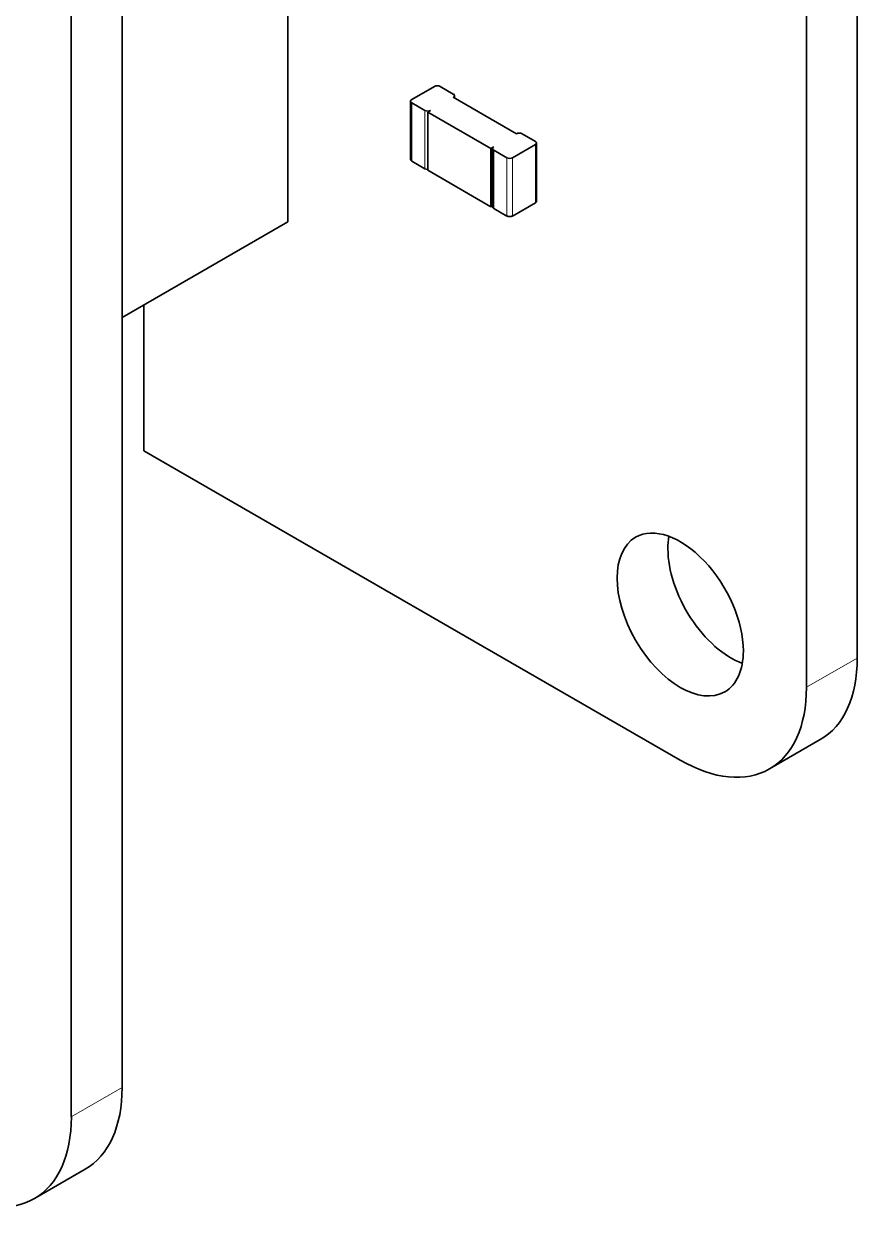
# Model space of a CAD drawing. Extents: x 386 to 1090, y 188 to 736.
# Drawn here: x 757.7 to 767.04, y 688.35 to 701.68 of the extents above; entities that cross this region are included whole.
import ezdxf

# ---------------------------------------------------------------- set-up
doc = ezdxf.new("R2010")
doc.units = 0

msp = doc.modelspace()

# ---------------------------------------------------------------- linework, layer by layer
at = {"color": 7, "lineweight": 35}
for p, q in [((767.038, 718.245), (767.038, 694.566)), ((766.469, 717.916), (766.469, 694.238)), ((758.801, 689.75), (758.801, 713.428)), ((758.232, 689.421), (758.232, 713.099))]:
    msp.add_line(p, q, dxfattribs=at)
at = {"color": 7, "lineweight": 35, "ltscale": 0.228619}
msp.add_line((760.657, 699.456), (760.657, 708.6), dxfattribs=at)
at = {"color": 7, "lineweight": 35, "ltscale": 0.007349}
msp.add_line((762.3, 700.976), (762.046, 700.829), dxfattribs=at)
at = {"color": 7, "lineweight": 35, "ltscale": 0.004287}
for p, q in [((762.364, 700.976), (762.512, 700.89)), ((762.046, 700.792), (762.194, 700.706)), ((762.965, 700.261), (763.113, 700.176)), ((762.046, 700.139), (762.194, 700.053)), ((762.965, 699.608), (763.113, 699.522))]:
    msp.add_line(p, q, dxfattribs=at)
at = {"color": 7, "lineweight": 35, "ltscale": 0.01633}
for p, q in [((762.033, 700.157), (762.033, 700.81)), ((762.226, 700.035), (762.226, 700.688)), ((762.933, 699.627), (762.933, 700.28)), ((762.952, 699.627), (762.952, 700.28)), ((763.445, 699.688), (763.445, 700.341))]:
    msp.add_line(p, q, dxfattribs=at)
at = {"color": 7, "lineweight": 13, "ltscale": 0.01633}
for p, q in [((762.046, 700.139), (762.046, 700.792)), ((762.194, 700.053), (762.194, 700.706)), ((762.965, 699.608), (762.965, 700.261)), ((763.432, 699.669), (763.432, 700.323)), ((763.113, 699.522), (763.113, 700.176)), ((763.177, 699.522), (763.177, 700.176))]:
    msp.add_line(p, q, dxfattribs=at)
at = {"color": 7, "lineweight": 35, "ltscale": 0.020412}
for p, q in [((762.512, 700.853), (763.22, 700.445)), ((762.226, 700.688), (762.933, 700.28)), ((762.226, 700.035), (762.933, 699.627))]:
    msp.add_line(p, q, dxfattribs=at)
at = {"color": 7, "lineweight": 35, "ltscale": 0.000648499}
msp.add_line((762.526, 700.846), (762.526, 700.872), dxfattribs=at)
at = {"color": 7, "lineweight": 35, "ltscale": 0.00091812}
for p, q in [((762.258, 700.706), (762.226, 700.688)), ((762.965, 700.298), (762.933, 700.28))]:
    msp.add_line(p, q, dxfattribs=at)
at = {"color": 7, "lineweight": 35, "ltscale": 0.004286}
msp.add_line((763.283, 700.445), (763.432, 700.359), dxfattribs=at)
at = {"color": 7, "lineweight": 35, "ltscale": 0.007348}
for p, q in [((763.432, 700.323), (763.177, 700.176)), ((763.432, 699.669), (763.177, 699.522))]:
    msp.add_line(p, q, dxfattribs=at)
at = {"color": 7, "lineweight": 35, "ltscale": 0.00053732}
msp.add_line((762.952, 699.637), (762.933, 699.627), dxfattribs=at)
at = {"color": 7, "lineweight": 35, "ltscale": 0.053578}
msp.add_line((760.657, 699.456), (758.801, 698.384), dxfattribs=at)
at = {"color": 7, "lineweight": 35, "ltscale": 0.040825}
msp.add_line((759.044, 696.891), (759.044, 698.524), dxfattribs=at)
at = {"color": 7, "lineweight": 35, "ltscale": 0.173506}
msp.add_line((765.055, 693.421), (759.044, 696.891), dxfattribs=at)
at = {"color": 7, "lineweight": 13, "ltscale": 0.016432}
for p, q in [((766.469, 694.238), (767.038, 694.566)), ((758.801, 689.75), (758.232, 689.421))]:
    msp.add_line(p, q, dxfattribs=at)
at = {"color": 7, "lineweight": 35, "ltscale": 0.016432}
for p, q in [((766.624, 693.651), (766.055, 693.322)), ((757.818, 688.505), (758.387, 688.834))]:
    msp.add_line(p, q, dxfattribs=at)
at = {"color": 7, "lineweight": 35}
for centre, major_axis, start_param, end_param in [((762.332, 700.957), (-0.045, 0), 3.926991, 5.497787), ((762.078, 700.81), (0.045, 0), 2.356194, 3.141593), ((762.078, 700.81), (0.045, 0), 3.141593, 3.926991), ((762.481, 700.872), (0.045, 0), 6.283185, 7.068583), ((762.481, 700.872), (0.045, 0), 5.497787, 6.283185), ((762.226, 700.725), (-0.045, 0), 0.785398, 2.356194), ((763.251, 700.427), (-0.045, 0), 3.926991, 5.497787), ((762.997, 700.28), (0.045, 0), 2.356194, 3.141593), ((762.997, 700.28), (0.045, 0), 3.141593, 3.926991), ((763.4, 700.341), (0.045, 0), 6.283185, 7.068583), ((763.4, 700.341), (0.045, 0), 5.497787, 6.283185), ((762.078, 700.157), (0.045, 0), 3.141593, 3.926991), ((763.145, 700.194), (-0.045, 0), 0.785398, 2.356194), ((762.226, 700.071), (-0.045, 0), 0.785398, 1.570796), ((762.997, 699.627), (0.045, 0), 3.141593, 3.926991), ((763.4, 699.688), (0.045, 0), 5.497787, 6.283185), ((763.145, 699.541), (-0.045, 0), 0.785398, 2.356194), ((765.055, 695.054), (0.5, -0.866), 0.785398, 3.141593), ((765.055, 695.054), (0.5, -0.866), 3.141593, 6.283185), ((765.624, 695.383), (0.5, -0.866), 3.746422, 3.926991), ((765.624, 695.383), (0.5, -0.866), 3.926991, 5.678358), ((765.055, 695.054), (0.5, -0.866), 0, 0.785398), ((765.624, 695.383), (1, -1.732), 6.283185, 7.068583), ((765.055, 695.054), (1, -1.732), 0, 0.785398), ((765.055, 695.054), (1, -1.732), 5.497787, 6.283185), ((757.387, 690.566), (1, -1.732), 0, 0.785398), ((756.818, 690.237), (1, -1.732), 0, 0.785398), ((756.818, 690.237), (1, -1.732), 5.497787, 6.283185)]:
    msp.add_ellipse(centre, major_axis=major_axis, ratio=0.57735, start_param=start_param, end_param=end_param, dxfattribs=at)

doc.saveas('drawing.dxf')
